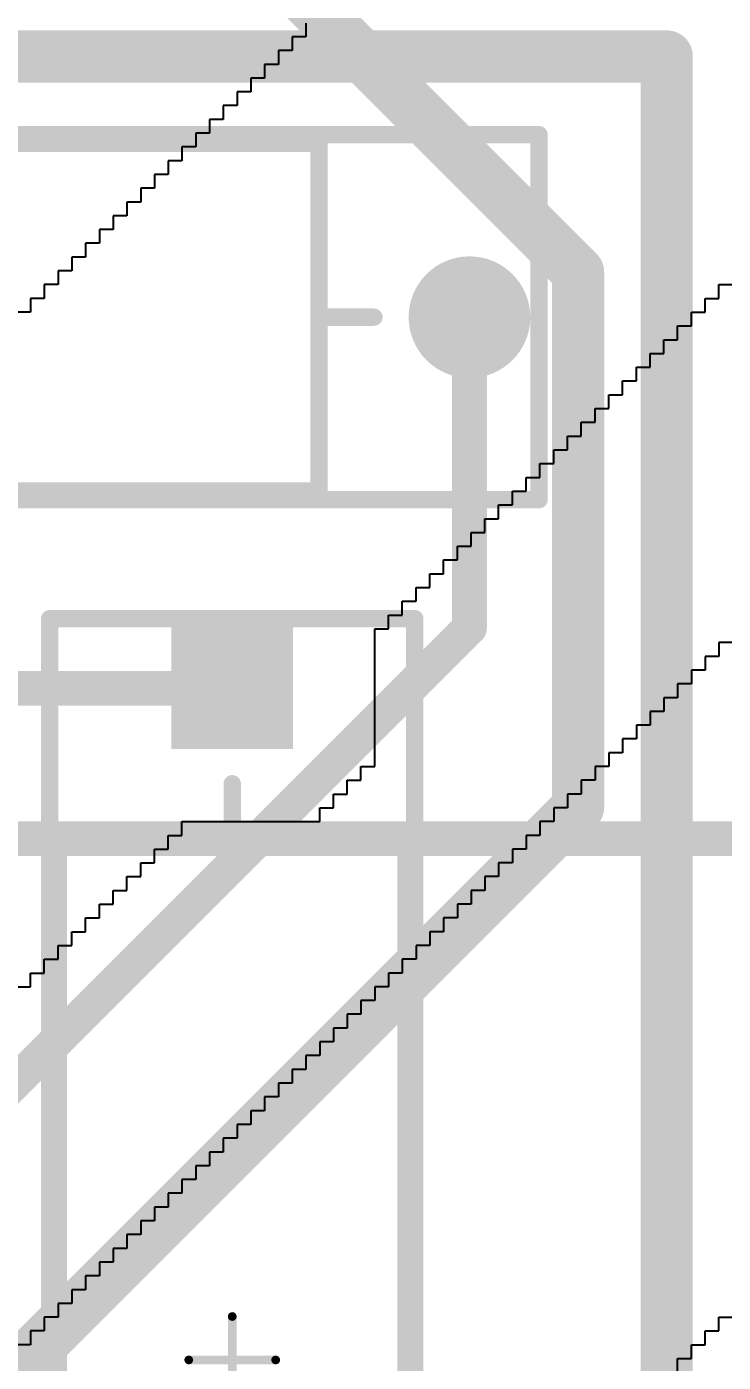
# Model space of a CAD drawing. Header units: inches. Extents: x 1.37 to 7.44, y 1.69 to 5.2.
# Drawn here: x 6.167 to 6.482, y 3.7 to 4.305 of the extents above; entities that cross this region are included whole.
import ezdxf

# ---------------------------------------------------------------- set-up
doc = ezdxf.new("R2010")
doc.units = ezdxf.units.IN
doc.header["$MEASUREMENT"] = 0
for name, color, linetype in [('Bottom Layer', 5, 'Continuous'), ('Bottom Overlay', 54, 'Continuous'), ('Bottom Solder', 6, 'Continuous'), ('Multi-Layer', 9, 'Continuous'), ('Pad Holes', 156, 'Continuous'), ('Top 3D Body', 56, 'Continuous'), ('Top Assembly', 56, 'Continuous'), ('Top Component Center', 56, 'Continuous'), ('Top Courtyard', 56, 'Continuous'), ('Top Layer', 1, 'Continuous'), ('Top Overlay', 2, 'Continuous'), ('Top Solder', 216, 'Continuous')]:
    doc.layers.add(name, color=color, linetype=linetype)
doc.styles.add('Arial', font='', dxfattribs={"height": 0.2})
doc.styles.get('Arial').set_extended_font_data('Arial')

# ---------------------------------------------------------------- blocks, each defined once
blk = doc.blocks.new('FP_VR37_MFG_48')
at = {"layer": 'Bottom Layer'}
blk.add_hatch(color=5, dxfattribs=at).paths.add_polyline_path([(-0.33189, 0.02756), (-0.27677, 0.02756), (-0.27677, -0.02756), (-0.33189, -0.02756)])
at = {"layer": 'Bottom Solder'}
blk.add_hatch(color=6, dxfattribs=at).paths.add_polyline_path([(-0.33189, 0.02756), (-0.27677, 0.02756), (-0.27677, -0.02756), (-0.33189, -0.02756)])
at = {"layer": 'Multi-Layer'}
blk.add_hatch(color=9, dxfattribs=at).paths.add_polyline_path([(-0.33189, 0.02756), (-0.27677, 0.02756), (-0.27677, -0.02756), (-0.33189, -0.02756)])
at = {"layer": 'Pad Holes'}
h = blk.add_hatch(color=7, dxfattribs=at)
edge = h.paths.add_edge_path()
edge.add_arc((-0.30433, 0), 0.01772, 0, 360)
at = {"layer": 'Top Layer'}
blk.add_hatch(color=1, dxfattribs=at).paths.add_polyline_path([(-0.33189, 0.02756), (-0.27677, 0.02756), (-0.27677, -0.02756), (-0.33189, -0.02756)])
at = {"layer": 'Top Solder'}
blk.add_hatch(color=216, dxfattribs=at).paths.add_polyline_path([(-0.33189, 0.02756), (-0.27677, 0.02756), (-0.27677, -0.02756), (-0.33189, -0.02756)])
at = {"layer": 'Top 3D Body'}
for points in [[(-0.23622, -0.07874, 0.00787, 0.00787, 0), (-0.23622, 0.07874, 0.00787, 0.00787, 0)], [(0.23622, 0.07874, 0.00787, 0.00787, 0), (-0.23622, 0.07874, 0.00787, 0.00787, 0)], [(0.23622, -0.07874, 0.00787, 0.00787, 0), (-0.23622, -0.07874, 0.00787, 0.00787, 0)]]:
    blk.add_lwpolyline(points, format="xyseb", dxfattribs=at)
for points in [[(-0.23819, 0.07874, 0.00394, 0.00394, 1), (-0.23425, 0.07874, 0.00394, 0.00394, 1)], [(-0.23819, 0.07874, 0.00394, 0.00394, 1), (-0.23425, 0.07874, 0.00394, 0.00394, 1)], [(-0.23819, -0.07874, 0.00394, 0.00394, 1), (-0.23425, -0.07874, 0.00394, 0.00394, 1)], [(-0.23819, -0.07874, 0.00394, 0.00394, 1), (-0.23425, -0.07874, 0.00394, 0.00394, 1)]]:
    blk.add_lwpolyline(points, format="xyseb", close=True, dxfattribs=at)
at = {"layer": 'Top Assembly'}
for points in [[(-0.33583, -0.08268, 0.00787, 0.00787, 0), (-0.33583, 0.08268, 0.00787, 0.00787, 0)], [(0.33583, 0.08268, 0.00787, 0.00787, 0), (-0.33583, 0.08268, 0.00787, 0.00787, 0)], [(0.33583, -0.08268, 0.00787, 0.00787, 0), (-0.33583, -0.08268, 0.00787, 0.00787, 0)]]:
    blk.add_lwpolyline(points, format="xyseb", dxfattribs=at)
for points in [[(-0.3378, 0.08268, 0.00394, 0.00394, 1), (-0.33386, 0.08268, 0.00394, 0.00394, 1)], [(-0.3378, 0.08268, 0.00394, 0.00394, 1), (-0.33386, 0.08268, 0.00394, 0.00394, 1)], [(-0.3378, -0.08268, 0.00394, 0.00394, 1), (-0.33386, -0.08268, 0.00394, 0.00394, 1)], [(-0.3378, -0.08268, 0.00394, 0.00394, 1), (-0.33386, -0.08268, 0.00394, 0.00394, 1)]]:
    blk.add_lwpolyline(points, format="xyseb", close=True, dxfattribs=at)
at = {"layer": 'Top Component Center'}
for points in [[(0, -0.01969, 0.00394, 0.00394, 0), (0, 0.01969, 0.00394, 0.00394, 0)], [(0.01969, 0, 0.00394, 0.00394, 0), (-0.01969, 0, 0.00394, 0.00394, 0)]]:
    blk.add_lwpolyline(points, format="xyseb", dxfattribs=at)
for points in [[(-0.00098, 0.01969, 0.00197, 0.00197, 1), (0.00098, 0.01969, 0.00197, 0.00197, 1)], [(-0.02067, 0, 0.00197, 0.00197, 1), (-0.0187, 0, 0.00197, 0.00197, 1)], [(-0.00098, -0.01969, 0.00197, 0.00197, 1), (0.00098, -0.01969, 0.00197, 0.00197, 1)]]:
    blk.add_lwpolyline(points, format="xyseb", close=True, dxfattribs=at)
at = {"layer": 'Top Courtyard'}
for points in [[(-0.33583, -0.08268, 0.00787, 0.00787, 0), (-0.33583, 0.08268, 0.00787, 0.00787, 0)], [(0.33583, 0.08268, 0.00787, 0.00787, 0), (-0.33583, 0.08268, 0.00787, 0.00787, 0)], [(0.33583, -0.08268, 0.00787, 0.00787, 0), (-0.33583, -0.08268, 0.00787, 0.00787, 0)]]:
    blk.add_lwpolyline(points, format="xyseb", dxfattribs=at)
for points in [[(-0.3378, 0.08268, 0.00394, 0.00394, 1), (-0.33386, 0.08268, 0.00394, 0.00394, 1)], [(-0.3378, 0.08268, 0.00394, 0.00394, 1), (-0.33386, 0.08268, 0.00394, 0.00394, 1)], [(-0.3378, -0.08268, 0.00394, 0.00394, 1), (-0.33386, -0.08268, 0.00394, 0.00394, 1)], [(-0.3378, -0.08268, 0.00394, 0.00394, 1), (-0.33386, -0.08268, 0.00394, 0.00394, 1)]]:
    blk.add_lwpolyline(points, format="xyseb", close=True, dxfattribs=at)
at = {"layer": 'Top Overlay'}
for points in [[(-0.23622, -0.07874, 0.00787, 0.00787, 0), (-0.23622, 0.07874, 0.00787, 0.00787, 0)], [(0.23622, 0.07874, 0.00787, 0.00787, 0), (-0.23622, 0.07874, 0.00787, 0.00787, 0)], [(-0.23622, 0, 0.00787, 0.00787, 0), (-0.26102, 0, 0.00787, 0.00787, 0)], [(0.23622, -0.07874, 0.00787, 0.00787, 0), (-0.23622, -0.07874, 0.00787, 0.00787, 0)]]:
    blk.add_lwpolyline(points, format="xyseb", dxfattribs=at)
for points in [[(-0.23819, 0.07874, 0.00394, 0.00394, 1), (-0.23425, 0.07874, 0.00394, 0.00394, 1)], [(-0.23819, 0.07874, 0.00394, 0.00394, 1), (-0.23425, 0.07874, 0.00394, 0.00394, 1)], [(-0.26299, 0, 0.00394, 0.00394, 1), (-0.25906, 0, 0.00394, 0.00394, 1)], [(-0.23819, 0, 0.00394, 0.00394, 1), (-0.23425, 0, 0.00394, 0.00394, 1)], [(-0.23819, -0.07874, 0.00394, 0.00394, 1), (-0.23425, -0.07874, 0.00394, 0.00394, 1)], [(-0.23819, -0.07874, 0.00394, 0.00394, 1), (-0.23425, -0.07874, 0.00394, 0.00394, 1)]]:
    blk.add_lwpolyline(points, format="xyseb", close=True, dxfattribs=at)
blk = doc.blocks.new('FP_VR37_MFG_49')
at = {"layer": 'Bottom Layer'}
blk.add_hatch(color=5, dxfattribs=at).paths.add_polyline_path([(-0.33189, 0.02756), (-0.27677, 0.02756), (-0.27677, -0.02756), (-0.33189, -0.02756)])
h = blk.add_hatch(color=5, dxfattribs=at)
edge = h.paths.add_edge_path()
edge.add_arc((0.30433, 0), 0.02756, 0, 360)
at = {"layer": 'Bottom Solder'}
blk.add_hatch(color=6, dxfattribs=at).paths.add_polyline_path([(-0.33189, 0.02756), (-0.27677, 0.02756), (-0.27677, -0.02756), (-0.33189, -0.02756)])
h = blk.add_hatch(color=6, dxfattribs=at)
edge = h.paths.add_edge_path()
edge.add_arc((0.30433, 0), 0.02756, 0, 360)
at = {"layer": 'Multi-Layer'}
blk.add_hatch(color=9, dxfattribs=at).paths.add_polyline_path([(-0.33189, 0.02756), (-0.27677, 0.02756), (-0.27677, -0.02756), (-0.33189, -0.02756)])
h = blk.add_hatch(color=9, dxfattribs=at)
edge = h.paths.add_edge_path()
edge.add_arc((0.30433, 0), 0.02756, 0, 360)
at = {"layer": 'Pad Holes'}
h = blk.add_hatch(color=7, dxfattribs=at)
edge = h.paths.add_edge_path()
edge.add_arc((-0.30433, 0), 0.01772, 0, 360)
h = blk.add_hatch(color=7, dxfattribs=at)
edge = h.paths.add_edge_path()
edge.add_arc((0.30433, 0), 0.01772, 0, 360)
at = {"layer": 'Top Layer'}
blk.add_hatch(color=1, dxfattribs=at).paths.add_polyline_path([(-0.33189, 0.02756), (-0.27677, 0.02756), (-0.27677, -0.02756), (-0.33189, -0.02756)])
h = blk.add_hatch(color=1, dxfattribs=at)
edge = h.paths.add_edge_path()
edge.add_arc((0.30433, 0), 0.02756, 0, 360)
at = {"layer": 'Top Solder'}
blk.add_hatch(color=216, dxfattribs=at).paths.add_polyline_path([(-0.33189, 0.02756), (-0.27677, 0.02756), (-0.27677, -0.02756), (-0.33189, -0.02756)])
h = blk.add_hatch(color=216, dxfattribs=at)
edge = h.paths.add_edge_path()
edge.add_arc((0.30433, 0), 0.02756, 0, 360)
at = {"layer": 'Top 3D Body'}
for points in [[(-0.23622, -0.07874, 0.00787, 0.00787, 0), (-0.23622, 0.07874, 0.00787, 0.00787, 0)], [(-0.23622, 0.07874, 0.00787, 0.00787, 0), (0.23622, 0.07874, 0.00787, 0.00787, 0)], [(0.23622, -0.07874, 0.00787, 0.00787, 0), (0.23622, 0.07874, 0.00787, 0.00787, 0)], [(-0.23622, -0.07874, 0.00787, 0.00787, 0), (0.23622, -0.07874, 0.00787, 0.00787, 0)]]:
    blk.add_lwpolyline(points, format="xyseb", dxfattribs=at)
for points in [[(-0.23819, 0.07874, 0.00394, 0.00394, 1), (-0.23425, 0.07874, 0.00394, 0.00394, 1)], [(-0.23819, 0.07874, 0.00394, 0.00394, 1), (-0.23425, 0.07874, 0.00394, 0.00394, 1)], [(0.23425, 0.07874, 0.00394, 0.00394, 1), (0.23819, 0.07874, 0.00394, 0.00394, 1)], [(0.23425, 0.07874, 0.00394, 0.00394, 1), (0.23819, 0.07874, 0.00394, 0.00394, 1)], [(-0.23819, -0.07874, 0.00394, 0.00394, 1), (-0.23425, -0.07874, 0.00394, 0.00394, 1)], [(-0.23819, -0.07874, 0.00394, 0.00394, 1), (-0.23425, -0.07874, 0.00394, 0.00394, 1)], [(0.23425, -0.07874, 0.00394, 0.00394, 1), (0.23819, -0.07874, 0.00394, 0.00394, 1)], [(0.23425, -0.07874, 0.00394, 0.00394, 1), (0.23819, -0.07874, 0.00394, 0.00394, 1)]]:
    blk.add_lwpolyline(points, format="xyseb", close=True, dxfattribs=at)
at = {"layer": 'Top Assembly'}
for points in [[(-0.33583, -0.08268, 0.00787, 0.00787, 0), (-0.33583, 0.08268, 0.00787, 0.00787, 0)], [(-0.33583, 0.08268, 0.00787, 0.00787, 0), (0.33583, 0.08268, 0.00787, 0.00787, 0)], [(0.33583, -0.08268, 0.00787, 0.00787, 0), (0.33583, 0.08268, 0.00787, 0.00787, 0)], [(-0.33583, -0.08268, 0.00787, 0.00787, 0), (0.33583, -0.08268, 0.00787, 0.00787, 0)]]:
    blk.add_lwpolyline(points, format="xyseb", dxfattribs=at)
for points in [[(-0.3378, 0.08268, 0.00394, 0.00394, 1), (-0.33386, 0.08268, 0.00394, 0.00394, 1)], [(-0.3378, 0.08268, 0.00394, 0.00394, 1), (-0.33386, 0.08268, 0.00394, 0.00394, 1)], [(0.33386, 0.08268, 0.00394, 0.00394, 1), (0.3378, 0.08268, 0.00394, 0.00394, 1)], [(0.33386, 0.08268, 0.00394, 0.00394, 1), (0.3378, 0.08268, 0.00394, 0.00394, 1)], [(-0.3378, -0.08268, 0.00394, 0.00394, 1), (-0.33386, -0.08268, 0.00394, 0.00394, 1)], [(-0.3378, -0.08268, 0.00394, 0.00394, 1), (-0.33386, -0.08268, 0.00394, 0.00394, 1)], [(0.33386, -0.08268, 0.00394, 0.00394, 1), (0.3378, -0.08268, 0.00394, 0.00394, 1)], [(0.33386, -0.08268, 0.00394, 0.00394, 1), (0.3378, -0.08268, 0.00394, 0.00394, 1)]]:
    blk.add_lwpolyline(points, format="xyseb", close=True, dxfattribs=at)
at = {"layer": 'Top Component Center'}
for points in [[(0, -0.01969, 0.00394, 0.00394, 0), (0, 0.01969, 0.00394, 0.00394, 0)], [(-0.01969, 0, 0.00394, 0.00394, 0), (0.01969, 0, 0.00394, 0.00394, 0)]]:
    blk.add_lwpolyline(points, format="xyseb", dxfattribs=at)
for points in [[(-0.00098, 0.01969, 0.00197, 0.00197, 1), (0.00098, 0.01969, 0.00197, 0.00197, 1)], [(-0.02067, 0, 0.00197, 0.00197, 1), (-0.0187, 0, 0.00197, 0.00197, 1)], [(0.0187, 0, 0.00197, 0.00197, 1), (0.02067, 0, 0.00197, 0.00197, 1)], [(-0.00098, -0.01969, 0.00197, 0.00197, 1), (0.00098, -0.01969, 0.00197, 0.00197, 1)]]:
    blk.add_lwpolyline(points, format="xyseb", close=True, dxfattribs=at)
at = {"layer": 'Top Courtyard'}
for points in [[(-0.33583, -0.08268, 0.00787, 0.00787, 0), (-0.33583, 0.08268, 0.00787, 0.00787, 0)], [(-0.33583, 0.08268, 0.00787, 0.00787, 0), (0.33583, 0.08268, 0.00787, 0.00787, 0)], [(0.33583, -0.08268, 0.00787, 0.00787, 0), (0.33583, 0.08268, 0.00787, 0.00787, 0)], [(-0.33583, -0.08268, 0.00787, 0.00787, 0), (0.33583, -0.08268, 0.00787, 0.00787, 0)]]:
    blk.add_lwpolyline(points, format="xyseb", dxfattribs=at)
for points in [[(-0.3378, 0.08268, 0.00394, 0.00394, 1), (-0.33386, 0.08268, 0.00394, 0.00394, 1)], [(-0.3378, 0.08268, 0.00394, 0.00394, 1), (-0.33386, 0.08268, 0.00394, 0.00394, 1)], [(0.33386, 0.08268, 0.00394, 0.00394, 1), (0.3378, 0.08268, 0.00394, 0.00394, 1)], [(0.33386, 0.08268, 0.00394, 0.00394, 1), (0.3378, 0.08268, 0.00394, 0.00394, 1)], [(-0.3378, -0.08268, 0.00394, 0.00394, 1), (-0.33386, -0.08268, 0.00394, 0.00394, 1)], [(-0.3378, -0.08268, 0.00394, 0.00394, 1), (-0.33386, -0.08268, 0.00394, 0.00394, 1)], [(0.33386, -0.08268, 0.00394, 0.00394, 1), (0.3378, -0.08268, 0.00394, 0.00394, 1)], [(0.33386, -0.08268, 0.00394, 0.00394, 1), (0.3378, -0.08268, 0.00394, 0.00394, 1)]]:
    blk.add_lwpolyline(points, format="xyseb", close=True, dxfattribs=at)
at = {"layer": 'Top Overlay'}
for points in [[(-0.23622, -0.07874, 0.00787, 0.00787, 0), (-0.23622, 0.07874, 0.00787, 0.00787, 0)], [(-0.23622, 0.07874, 0.00787, 0.00787, 0), (0.23622, 0.07874, 0.00787, 0.00787, 0)], [(0.23622, -0.07874, 0.00787, 0.00787, 0), (0.23622, 0.07874, 0.00787, 0.00787, 0)], [(-0.26102, 0, 0.00787, 0.00787, 0), (-0.23622, 0, 0.00787, 0.00787, 0)], [(0.23622, 0, 0.00787, 0.00787, 0), (0.26102, 0, 0.00787, 0.00787, 0)], [(-0.23622, -0.07874, 0.00787, 0.00787, 0), (0.23622, -0.07874, 0.00787, 0.00787, 0)]]:
    blk.add_lwpolyline(points, format="xyseb", dxfattribs=at)
for points in [[(-0.23819, 0.07874, 0.00394, 0.00394, 1), (-0.23425, 0.07874, 0.00394, 0.00394, 1)], [(-0.23819, 0.07874, 0.00394, 0.00394, 1), (-0.23425, 0.07874, 0.00394, 0.00394, 1)], [(0.23425, 0.07874, 0.00394, 0.00394, 1), (0.23819, 0.07874, 0.00394, 0.00394, 1)], [(0.23425, 0.07874, 0.00394, 0.00394, 1), (0.23819, 0.07874, 0.00394, 0.00394, 1)], [(-0.26299, 0, 0.00394, 0.00394, 1), (-0.25906, 0, 0.00394, 0.00394, 1)], [(-0.23819, 0, 0.00394, 0.00394, 1), (-0.23425, 0, 0.00394, 0.00394, 1)], [(0.23425, 0, 0.00394, 0.00394, 1), (0.23819, 0, 0.00394, 0.00394, 1)], [(0.25906, 0, 0.00394, 0.00394, 1), (0.26299, 0, 0.00394, 0.00394, 1)], [(-0.23819, -0.07874, 0.00394, 0.00394, 1), (-0.23425, -0.07874, 0.00394, 0.00394, 1)], [(-0.23819, -0.07874, 0.00394, 0.00394, 1), (-0.23425, -0.07874, 0.00394, 0.00394, 1)], [(0.23425, -0.07874, 0.00394, 0.00394, 1), (0.23819, -0.07874, 0.00394, 0.00394, 1)], [(0.23425, -0.07874, 0.00394, 0.00394, 1), (0.23819, -0.07874, 0.00394, 0.00394, 1)]]:
    blk.add_lwpolyline(points, format="xyseb", close=True, dxfattribs=at)
at = {"layer": 'Top Assembly', "style": 'Arial'}
blk.add_text('R6', height=0.03937, rotation=360, dxfattribs=at).set_placement((0, 0.00044))

msp = doc.modelspace()

# ---------------------------------------------------------------- linework, layer by layer
at = {"layer": 'Bottom Layer'}
msp.add_lwpolyline([(6.10236, 3.93701, 0.01575, 0.01575, 0), (6.53543, 3.93701, 0.01575, 0.01575, 0)], format="xyseb", dxfattribs=at)
at = {"layer": 'Bottom Overlay'}
for p, q in [((6.29322, 4.30649), (6.29322, 4.30025)), ((6.29322, 4.30025), (6.28698, 4.30025)), ((6.28698, 4.30025), (6.28698, 4.29401)), ((6.28698, 4.29401), (6.28074, 4.29401)), ((6.28074, 4.29401), (6.28074, 4.28777)), ((6.28074, 4.28777), (6.27451, 4.28777)), ((6.27451, 4.28777), (6.27451, 4.28154)), ((6.27451, 4.28154), (6.26827, 4.28154)), ((6.26827, 4.28154), (6.26827, 4.2753)), ((6.26827, 4.2753), (6.26203, 4.2753)), ((6.26203, 4.2753), (6.26203, 4.26906)), ((6.26203, 4.26906), (6.25579, 4.26906)), ((6.25579, 4.26906), (6.25579, 4.26282)), ((6.25579, 4.26282), (6.24955, 4.26282)), ((6.24955, 4.26282), (6.24955, 4.25659)), ((6.24955, 4.25659), (6.24332, 4.25659)), ((6.24332, 4.25659), (6.24332, 4.25035)), ((6.24332, 4.25035), (6.23708, 4.25035)), ((6.23708, 4.25035), (6.23708, 4.24411)), ((6.23708, 4.24411), (6.23084, 4.24411)), ((6.23084, 4.24411), (6.23084, 4.23787)), ((6.23084, 4.23787), (6.2246, 4.23787)), ((6.2246, 4.23787), (6.2246, 4.23164)), ((6.2246, 4.23164), (6.21837, 4.23164)), ((6.21837, 4.23164), (6.21837, 4.2254)), ((6.21837, 4.2254), (6.21213, 4.2254)), ((6.21213, 4.2254), (6.21213, 4.21916)), ((6.21213, 4.21916), (6.20589, 4.21916)), ((6.20589, 4.21916), (6.20589, 4.21292)), ((6.20589, 4.21292), (6.19965, 4.21292)), ((6.19965, 4.21292), (6.19965, 4.20668)), ((6.19965, 4.20668), (6.19342, 4.20668)), ((6.19342, 4.20668), (6.19342, 4.20045)), ((6.19342, 4.20045), (6.18718, 4.20045)), ((6.18718, 4.20045), (6.18718, 4.19421)), ((6.18718, 4.19421), (6.18094, 4.19421)), ((6.18094, 4.19421), (6.18094, 4.18797)), ((6.18094, 4.18797), (6.1747, 4.18797)), ((6.1747, 4.18797), (6.1747, 4.18173)), ((6.48035, 4.18173), (6.48035, 4.18797)), ((6.48035, 4.18797), (6.48658, 4.18797)), ((6.1747, 4.18173), (6.16847, 4.18173)), ((6.16847, 4.18173), (6.16847, 4.1755)), ((6.47411, 4.1755), (6.47411, 4.18173)), ((6.47411, 4.18173), (6.48035, 4.18173)), ((6.16847, 4.1755), (6.16223, 4.1755)), ((6.46787, 4.16926), (6.46787, 4.1755)), ((6.46787, 4.1755), (6.47411, 4.1755)), ((6.46163, 4.16302), (6.46163, 4.16926)), ((6.46163, 4.16926), (6.46787, 4.16926)), ((6.4554, 4.15678), (6.4554, 4.16302)), ((6.4554, 4.16302), (6.46163, 4.16302)), ((6.44916, 4.15055), (6.44916, 4.15678)), ((6.44916, 4.15678), (6.4554, 4.15678)), ((6.44292, 4.14431), (6.44292, 4.15055)), ((6.44292, 4.15055), (6.44916, 4.15055)), ((6.43668, 4.13807), (6.43668, 4.14431)), ((6.43668, 4.14431), (6.44292, 4.14431)), ((6.43045, 4.13183), (6.43045, 4.13807)), ((6.43045, 4.13807), (6.43668, 4.13807)), ((6.42421, 4.1256), (6.42421, 4.13183)), ((6.42421, 4.13183), (6.43045, 4.13183)), ((6.41797, 4.11936), (6.41797, 4.1256)), ((6.41797, 4.1256), (6.42421, 4.1256)), ((6.41173, 4.11312), (6.41173, 4.11936)), ((6.41173, 4.11936), (6.41797, 4.11936)), ((6.4055, 4.10688), (6.4055, 4.11312)), ((6.4055, 4.11312), (6.41173, 4.11312)), ((6.39926, 4.10064), (6.39926, 4.10688)), ((6.39926, 4.10688), (6.4055, 4.10688)), ((6.39302, 4.09441), (6.39302, 4.10064)), ((6.39302, 4.10064), (6.39926, 4.10064)), ((6.38678, 4.08817), (6.38678, 4.09441)), ((6.38678, 4.09441), (6.39302, 4.09441)), ((6.38054, 4.08193), (6.38054, 4.08817)), ((6.38054, 4.08817), (6.38678, 4.08817)), ((6.37431, 4.07569), (6.37431, 4.08193)), ((6.37431, 4.08193), (6.38054, 4.08193)), ((6.36807, 4.06946), (6.36807, 4.07569)), ((6.36807, 4.07569), (6.37431, 4.07569)), ((6.36183, 4.06322), (6.36183, 4.06946)), ((6.36183, 4.06946), (6.36807, 4.06946)), ((6.35559, 4.05698), (6.35559, 4.06322)), ((6.35559, 4.06322), (6.36183, 4.06322)), ((6.34936, 4.05074), (6.34936, 4.05698)), ((6.34936, 4.05698), (6.35559, 4.05698)), ((6.34312, 4.04451), (6.34312, 4.05074)), ((6.34312, 4.05074), (6.34936, 4.05074)), ((6.33688, 4.03827), (6.33688, 4.04451)), ((6.33688, 4.04451), (6.34312, 4.04451)), ((6.33064, 4.03203), (6.33064, 4.03827)), ((6.33064, 4.03827), (6.33688, 4.03827)), ((6.32441, 3.96965), (6.32441, 4.03203)), ((6.32441, 4.03203), (6.33064, 4.03203)), ((6.48658, 4.02579), (6.48035, 4.02579)), ((6.48035, 4.02579), (6.48035, 4.01956)), ((6.48035, 4.01956), (6.47411, 4.01956)), ((6.47411, 4.01956), (6.47411, 4.01332)), ((6.47411, 4.01332), (6.46787, 4.01332)), ((6.46787, 4.01332), (6.46787, 4.00708)), ((6.46787, 4.00708), (6.46163, 4.00708)), ((6.46163, 4.00708), (6.46163, 4.00084)), ((6.46163, 4.00084), (6.4554, 4.00084)), ((6.4554, 4.00084), (6.4554, 3.9946)), ((6.4554, 3.9946), (6.44916, 3.9946)), ((6.44916, 3.9946), (6.44916, 3.98837)), ((6.44916, 3.98837), (6.44292, 3.98837)), ((6.44292, 3.98837), (6.44292, 3.98213)), ((6.44292, 3.98213), (6.43668, 3.98213)), ((6.43668, 3.98213), (6.43668, 3.97589)), ((6.43668, 3.97589), (6.43045, 3.97589)), ((6.43045, 3.97589), (6.43045, 3.96965)), ((6.31817, 3.96342), (6.31817, 3.96965)), ((6.31817, 3.96965), (6.32441, 3.96965)), ((6.43045, 3.96965), (6.42421, 3.96965)), ((6.42421, 3.96965), (6.42421, 3.96342)), ((6.31193, 3.95718), (6.31193, 3.96342)), ((6.31193, 3.96342), (6.31817, 3.96342)), ((6.42421, 3.96342), (6.41797, 3.96342)), ((6.41797, 3.96342), (6.41797, 3.95718)), ((6.30569, 3.95094), (6.30569, 3.95718)), ((6.30569, 3.95718), (6.31193, 3.95718)), ((6.41797, 3.95718), (6.41173, 3.95718)), ((6.41173, 3.95718), (6.41173, 3.95094)), ((6.29946, 3.9447), (6.29946, 3.95094)), ((6.29946, 3.95094), (6.30569, 3.95094)), ((6.41173, 3.95094), (6.4055, 3.95094)), ((6.4055, 3.95094), (6.4055, 3.9447)), ((6.23708, 3.93847), (6.23708, 3.9447)), ((6.23708, 3.9447), (6.29946, 3.9447)), ((6.4055, 3.9447), (6.39926, 3.9447)), ((6.39926, 3.9447), (6.39926, 3.93847)), ((6.23084, 3.93223), (6.23084, 3.93847)), ((6.23084, 3.93847), (6.23708, 3.93847)), ((6.39926, 3.93847), (6.39302, 3.93847)), ((6.39302, 3.93847), (6.39302, 3.93223)), ((6.2246, 3.92599), (6.2246, 3.93223)), ((6.2246, 3.93223), (6.23084, 3.93223)), ((6.39302, 3.93223), (6.38678, 3.93223)), ((6.38678, 3.93223), (6.38678, 3.92599)), ((6.21837, 3.91975), (6.21837, 3.92599)), ((6.21837, 3.92599), (6.2246, 3.92599)), ((6.38678, 3.92599), (6.38054, 3.92599)), ((6.38054, 3.92599), (6.38054, 3.91975)), ((6.21213, 3.91352), (6.21213, 3.91975)), ((6.21213, 3.91975), (6.21837, 3.91975)), ((6.38054, 3.91975), (6.37431, 3.91975)), ((6.37431, 3.91975), (6.37431, 3.91352)), ((6.20589, 3.90728), (6.20589, 3.91352)), ((6.20589, 3.91352), (6.21213, 3.91352)), ((6.37431, 3.91352), (6.36807, 3.91352)), ((6.36807, 3.91352), (6.36807, 3.90728)), ((6.19965, 3.90104), (6.19965, 3.90728)), ((6.19965, 3.90728), (6.20589, 3.90728)), ((6.36807, 3.90728), (6.36183, 3.90728)), ((6.36183, 3.90728), (6.36183, 3.90104)), ((6.19342, 3.8948), (6.19342, 3.90104)), ((6.19342, 3.90104), (6.19965, 3.90104)), ((6.36183, 3.90104), (6.35559, 3.90104)), ((6.35559, 3.90104), (6.35559, 3.8948)), ((6.18718, 3.88856), (6.18718, 3.8948)), ((6.18718, 3.8948), (6.19342, 3.8948)), ((6.35559, 3.8948), (6.34936, 3.8948)), ((6.34936, 3.8948), (6.34936, 3.88856)), ((6.18094, 3.88233), (6.18094, 3.88856)), ((6.18094, 3.88856), (6.18718, 3.88856)), ((6.34936, 3.88856), (6.34312, 3.88856)), ((6.34312, 3.88856), (6.34312, 3.88233)), ((6.1747, 3.87609), (6.1747, 3.88233)), ((6.1747, 3.88233), (6.18094, 3.88233)), ((6.34312, 3.88233), (6.33688, 3.88233)), ((6.33688, 3.88233), (6.33688, 3.87609)), ((6.16847, 3.86985), (6.16847, 3.87609)), ((6.16847, 3.87609), (6.1747, 3.87609)), ((6.33688, 3.87609), (6.33064, 3.87609)), ((6.33064, 3.87609), (6.33064, 3.86985)), ((6.16223, 3.86985), (6.16847, 3.86985)), ((6.33064, 3.86985), (6.32441, 3.86985)), ((6.32441, 3.86985), (6.32441, 3.86361)), ((6.32441, 3.86361), (6.31817, 3.86361)), ((6.31817, 3.86361), (6.31817, 3.85738)), ((6.31817, 3.85738), (6.31193, 3.85738)), ((6.31193, 3.85738), (6.31193, 3.85114)), ((6.31193, 3.85114), (6.30569, 3.85114)), ((6.30569, 3.85114), (6.30569, 3.8449)), ((6.30569, 3.8449), (6.29946, 3.8449)), ((6.29946, 3.8449), (6.29946, 3.83866)), ((6.29946, 3.83866), (6.29322, 3.83866)), ((6.29322, 3.83866), (6.29322, 3.83243)), ((6.29322, 3.83243), (6.28698, 3.83243)), ((6.28698, 3.83243), (6.28698, 3.82619)), ((6.28698, 3.82619), (6.28074, 3.82619)), ((6.28074, 3.82619), (6.28074, 3.81995)), ((6.28074, 3.81995), (6.27451, 3.81995)), ((6.27451, 3.81995), (6.27451, 3.81371)), ((6.27451, 3.81371), (6.26827, 3.81371)), ((6.26827, 3.81371), (6.26827, 3.80748)), ((6.26827, 3.80748), (6.26203, 3.80748)), ((6.26203, 3.80748), (6.26203, 3.80124)), ((6.26203, 3.80124), (6.25579, 3.80124)), ((6.25579, 3.80124), (6.25579, 3.795)), ((6.25579, 3.795), (6.24955, 3.795)), ((6.24955, 3.795), (6.24955, 3.78876)), ((6.24955, 3.78876), (6.24332, 3.78876)), ((6.24332, 3.78876), (6.24332, 3.78252)), ((6.24332, 3.78252), (6.23708, 3.78252)), ((6.23708, 3.78252), (6.23708, 3.77629)), ((6.23708, 3.77629), (6.23084, 3.77629)), ((6.23084, 3.77629), (6.23084, 3.77005)), ((6.23084, 3.77005), (6.2246, 3.77005)), ((6.2246, 3.77005), (6.2246, 3.76381)), ((6.2246, 3.76381), (6.21837, 3.76381)), ((6.21837, 3.76381), (6.21837, 3.75757)), ((6.21837, 3.75757), (6.21213, 3.75757)), ((6.21213, 3.75757), (6.21213, 3.75134)), ((6.21213, 3.75134), (6.20589, 3.75134)), ((6.20589, 3.75134), (6.20589, 3.7451)), ((6.20589, 3.7451), (6.19965, 3.7451)), ((6.19965, 3.7451), (6.19965, 3.73886)), ((6.19965, 3.73886), (6.19342, 3.73886)), ((6.19342, 3.73886), (6.19342, 3.73262)), ((6.19342, 3.73262), (6.18718, 3.73262)), ((6.18718, 3.73262), (6.18718, 3.72639)), ((6.18718, 3.72639), (6.18094, 3.72639)), ((6.18094, 3.72639), (6.18094, 3.72015)), ((6.18094, 3.72015), (6.1747, 3.72015)), ((6.1747, 3.72015), (6.1747, 3.71391)), ((6.48035, 3.71391), (6.48035, 3.72015)), ((6.48035, 3.72015), (6.48658, 3.72015)), ((6.1747, 3.71391), (6.16847, 3.71391)), ((6.16847, 3.71391), (6.16847, 3.70767)), ((6.47411, 3.70767), (6.47411, 3.71391)), ((6.47411, 3.71391), (6.48035, 3.71391)), ((6.16847, 3.70767), (6.16223, 3.70767)), ((6.46787, 3.70144), (6.46787, 3.70767)), ((6.46787, 3.70767), (6.47411, 3.70767)), ((6.46163, 3.6952), (6.46163, 3.70144)), ((6.46163, 3.70144), (6.46787, 3.70144))]:
    msp.add_line(p, q, dxfattribs=at)
at = {"layer": 'Top Layer'}
for points in [[(6.1811, 4.42905, 0.02362, 0.02362, 0), (6.41654, 4.19361, 0.02362, 0.02362, 0)], [(6.41654, 3.95118, 0.02362, 0.02362, 0), (6.41654, 4.19361, 0.02362, 0.02362, 0)], [(6.36732, 4.03243, 0.01575, 0.01575, 0), (6.36732, 4.17323, 0.01575, 0.01575, 0)], [(6.12505, 3.79016, 0.01575, 0.01575, 0), (6.36732, 4.03243, 0.01575, 0.01575, 0)], [(5.87047, 4.00512, 0.01575, 0.01575, 0), (6.25984, 4.00512, 0.01575, 0.01575, 0)], [(6.05551, 3.59016, 0.02362, 0.02362, 0), (6.41654, 3.95118, 0.02362, 0.02362, 0)]]:
    msp.add_lwpolyline(points, format="xyseb", dxfattribs=at)
for points in [[(6.41063, 4.19361, 0.01181, 0.01181, 1), (6.42244, 4.19361, 0.01181, 0.01181, 1)], [(6.41063, 4.19361, 0.01181, 0.01181, 1), (6.42244, 4.19361, 0.01181, 0.01181, 1)], [(6.36339, 4.17323, 0.00787, 0.00787, 1), (6.37126, 4.17323, 0.00787, 0.00787, 1)], [(6.36339, 4.03243, 0.00787, 0.00787, 1), (6.37126, 4.03243, 0.00787, 0.00787, 1)], [(6.36339, 4.03243, 0.00787, 0.00787, 1), (6.37126, 4.03243, 0.00787, 0.00787, 1)], [(6.25591, 4.00512, 0.00787, 0.00787, 1), (6.26378, 4.00512, 0.00787, 0.00787, 1)], [(6.41063, 3.95118, 0.01181, 0.01181, 1), (6.42244, 3.95118, 0.01181, 0.01181, 1)], [(6.41063, 3.95118, 0.01181, 0.01181, 1), (6.42244, 3.95118, 0.01181, 0.01181, 1)]]:
    msp.add_lwpolyline(points, format="xyseb", close=True, dxfattribs=at)
at = {"layer": 'Top Overlay'}
for points in [[(5.66929, 4.29134, 0.02362, 0.02362, 0), (6.45669, 4.29134, 0.02362, 0.02362, 0)], [(6.45669, 2.91339, 0.02362, 0.02362, 0), (6.45669, 4.29134, 0.02362, 0.02362, 0)]]:
    msp.add_lwpolyline(points, format="xyseb", dxfattribs=at)
msp.add_lwpolyline([(6.45079, 4.29134, 0.01181, 0.01181, 1), (6.4626, 4.29134, 0.01181, 0.01181, 1)], format="xyseb", close=True, dxfattribs=at)
msp.add_lwpolyline([(6.45079, 4.29134, 0.01181, 0.01181, 1), (6.4626, 4.29134, 0.01181, 0.01181, 1)], format="xyseb", close=True, dxfattribs=at)

# ---------------------------------------------------------------- block references
msp.add_blockref('FP_VR37_MFG_49', (6.06299, 4.17323))
at = {"rotation": 270}
msp.add_blockref('FP_VR37_MFG_48', (6.25984, 3.70079), dxfattribs=at)

doc.saveas('drawing.dxf')
